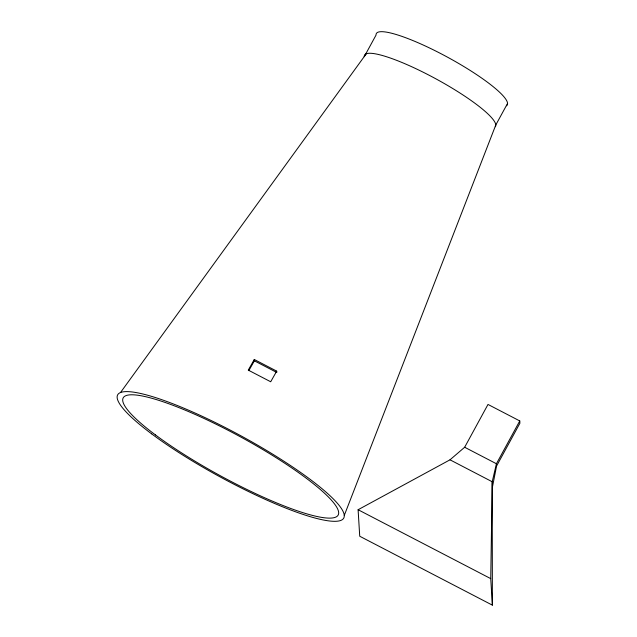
<?xml version="1.0" encoding="UTF-8"?>
<svg xmlns="http://www.w3.org/2000/svg" width="637" height="637" viewBox="0 0 637 637"><rect width="100%" height="100%" fill="white"/><g stroke="black" fill="none" stroke-linecap="round" stroke-linejoin="round"><path stroke-width="0.96" d="M492.369 605.15L492.226 481.755L496.422 463.752L519.76 420.938L487.998 404.439L464.66 447.254L450.001 459.818L358.105 509.727L359.73 536.243L492.369 605.15L490.745 578.635L492.226 481.755L450.001 459.818M492.52 486.636L496.557 466.061L496.422 463.752L464.66 447.254M344.267 515.452L495.785 124.987L507.562 103.401M496.557 466.061L519.903 423.247L519.76 420.938M254.282 359.491L248.279 370.121L270.693 381.77L276.705 371.132L254.282 359.491L254.362 360.821L248.82 370.638M120.544 392.48L366.259 53.795M254.362 360.821L276.784 372.462L276.705 371.132M358.105 509.727L490.745 578.635M495.347 126.731A74.553 13.329 28.6 0 0 433.375 77.483A74.553 13.329 28.6 0 0 364.268 56.669L376.037 35.075A74.553 13.329 28.6 0 1 447.301 57.059A74.553 13.329 28.6 0 1 506.479 105.79M151.534 433.789A128.778 23.028 28.6 0 0 340.827 520.421A128.778 23.028 28.6 0 0 199.692 415.141A128.778 23.028 28.6 0 0 151.534 433.789M155.436 434.912A122.423 21.889 28.6 0 0 335.388 517.268A122.423 21.889 28.6 0 0 201.22 417.179A122.423 21.889 28.6 0 0 155.436 434.912"/></g></svg>
